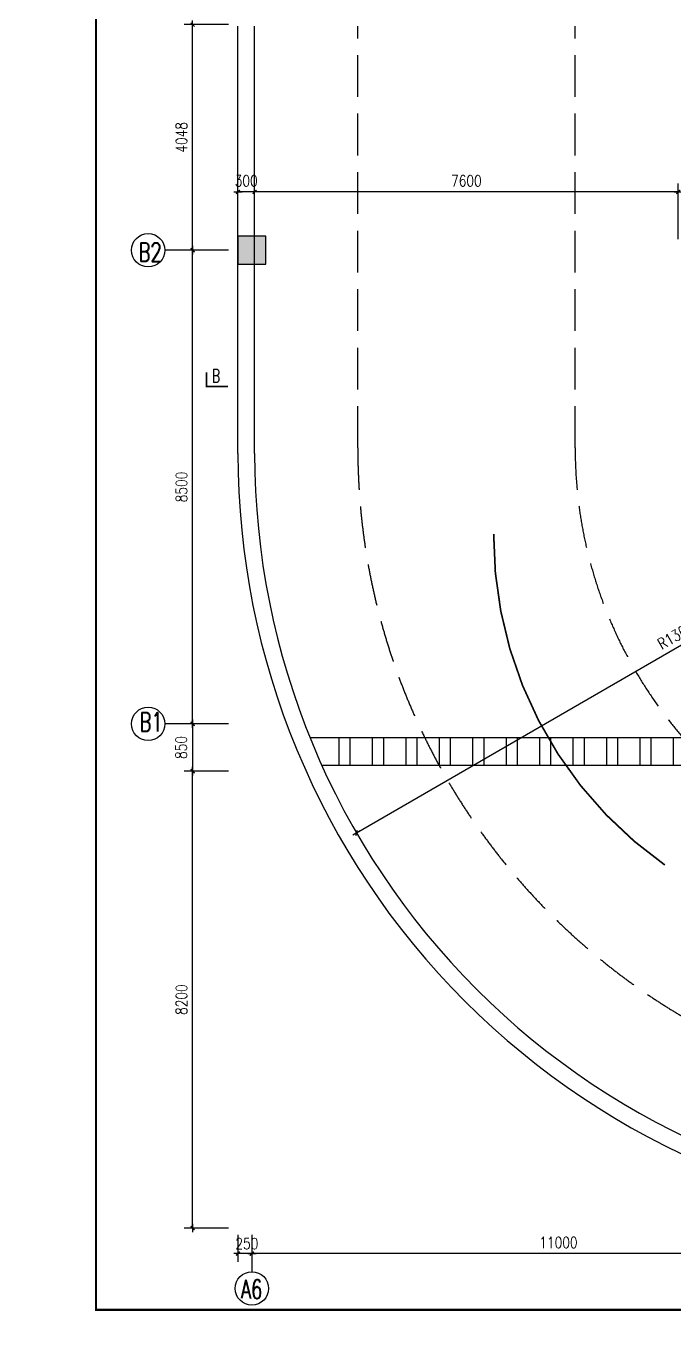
# Model space of a CAD drawing. Extents: x 953929 to 1132291, y -67290 to 107124.
# Drawn here: x 956318 to 967935, y -67290 to -43753 of the extents above; entities that cross this region are included whole.
import ezdxf

# ---------------------------------------------------------------- set-up
doc = ezdxf.new("R2010")
doc.units = 0
doc.header["$MEASUREMENT"] = 0
doc.linetypes.add('DASH', pattern=[0.35, 0.25, -0.1])
doc.layers.get('0').update_dxf_attribs({"linetype": 'CONTINUOUS'})
doc.layers.get('DEFPOINTS').update_dxf_attribs({"linetype": 'CONTINUOUS'})
for name, color, linetype in [('DIM', 7, 'CONTINUOUS'), ('LAYER2', 1, 'CONTINUOUS'), ('WINDOWS', 4, 'CONTINUOUS'), ('柱子', 2, 'CONTINUOUS'), ('阳台', 4, 'CONTINUOUS')]:
    doc.layers.add(name, color=color, linetype=linetype)
doc.styles.add('DIM_FONT', font='SIMPLEX.shx', dxfattribs={"width": 0.8})
doc.styles.add('ROMANC', font='ROMANC', dxfattribs={"height": 0.2})
doc.dimstyles.new('100-MS-OUT', dxfattribs={"dimscale": 0, "dimtxt": 250, "dimasz": 1, "dimexe": 150, "dimexo": 0, "dimgap": 150, "dimtad": 1, "dimdec": 0, "dimzin": 0, "dimdsep": 46, "dimtxsty": 'DIM_FONT', "dimsah": 1, "dimcen": 200, "dimclrd": 4, "dimclre": 4, "dimclrt": 4, "dimadec": 0, "dimazin": 0, "dimtfac": 1, "dimtdec": 0, "dimtix": 1, "dimtmove": 2, "dimatfit": 3, "dimfxl": 0, "dimtolj": 1, "dimtzin": 0, "dimarcsym": 0})

# ---------------------------------------------------------------- blocks, each defined once
blk = doc.blocks.new('_DIMX')
blk.add_line((-150, 0), (150, 0))
at = {"const_width": 50}
blk.add_lwpolyline([(-70, -70), (70, 70)], dxfattribs=at)
blk = doc.blocks.new('*D448')
at = {"color": 4, "linetype": 'ByBlock'}
blk.add_line((974015.3737099087, -51421.5046448792), (962243.897369695, -58231.69884341588), dxfattribs=at)
at = {"layer": 'DEFPOINTS', "color": 0, "linetype": 'ByBlock'}
for p in [(974015.3737099087, -51421.5046448792), (962243.4645789181, -58231.94922740792)]:
    blk.add_point(p, dxfattribs=at)
at = {"color": 4, "linetype": 'ByBlock', "xscale": 0.5, "yscale": 0.5, "zscale": 0.5, "rotation": 210.050822433347}
blk.add_blockref('_DIMX', (962243.4645789181, -58231.94922740792), dxfattribs=at)
at = {"color": 4, "linetype": 'ByBlock', "insert": (968029.4819429999, -54653.4854333977), "char_height": 200, "attachment_point": 5, "rotation": 30.05082243334697, "style": 'DIM_FONT'}
blk.add_mtext('\\A1;R13600', dxfattribs=at)
blk = doc.blocks.new('*D444')
at = {"color": 4, "linetype": 'ByBlock'}
for p, q in [((973900.8070773638, -142548.6167146927), (973900.8070773638, -143035.4921218457)), ((984900.8070773638, -142548.6167146927), (984900.8070773638, -143035.4921218457)), ((984900.3070773638, -142885.4921218457), (973901.3070773638, -142885.4921218457))]:
    blk.add_line(p, q, dxfattribs=at)
at = {"layer": 'DEFPOINTS', "color": 0, "linetype": 'ByBlock'}
for p in [(973900.8070773638, -142548.6167146927), (984900.8070773638, -142548.6167146927), (973900.8070773638, -142885.4921218457)]:
    blk.add_point(p, dxfattribs=at)
at = {"color": 4, "linetype": 'ByBlock', "xscale": 0.5, "yscale": 0.5, "zscale": 0.5, "rotation": 180}
blk.add_blockref('_DIMX', (973900.8070773638, -142885.4921218457), dxfattribs=at)
at = {"color": 4, "linetype": 'ByBlock', "xscale": 0.5, "yscale": 0.5, "zscale": 0.5}
blk.add_blockref('_DIMX', (984900.8070773638, -142885.4921218457), dxfattribs=at)
at = {"color": 4, "linetype": 'ByBlock', "insert": (979400.8070773638, -142685.4921218457), "char_height": 200, "attachment_point": 5, "style": 'DIM_FONT'}
blk.add_mtext('\\A1;11000', dxfattribs=at)
blk = doc.blocks.new('*D446')
at = {"color": 4, "linetype": 'ByBlock'}
for p, q in [((977009.1916089139, -121308.5226368628), (976217.8481655613, -121308.5226368628)), ((976367.8481655613, -129808.0226368629), (976367.8481655613, -121309.0226368628)), ((977009.1916089139, -129808.5226368629), (976217.8481655613, -129808.5226368629))]:
    blk.add_line(p, q, dxfattribs=at)
at = {"layer": 'DEFPOINTS', "color": 0, "linetype": 'ByBlock'}
for p in [(976367.8481655613, -121308.5226368628), (977009.1916089139, -121308.5226368628), (977009.1916089139, -129808.5226368629)]:
    blk.add_point(p, dxfattribs=at)
at = {"color": 4, "linetype": 'ByBlock', "xscale": 0.5, "yscale": 0.5, "zscale": 0.5}
for p, rotation in [((976367.8481655613, -121308.5226368628), 90), ((976367.8481655613, -129808.5226368629), 270)]:
    blk.add_blockref('_DIMX', p, dxfattribs=dict(at, rotation=rotation))
at = {"color": 4, "linetype": 'ByBlock', "insert": (976167.8481655613, -125558.5226368629), "char_height": 200, "attachment_point": 5, "rotation": 90, "style": 'DIM_FONT'}
blk.add_mtext('\\A1;8500', dxfattribs=at)
blk = doc.blocks.new('*D453')
at = {"color": 4, "linetype": 'ByBlock'}
for p, q in [((977009.1916089132, -130658.5226368627), (976217.8481655606, -130658.5226368627)), ((976367.8481655606, -138858.0226368627), (976367.8481655606, -130659.0226368627)), ((977009.1916089132, -138858.5226368627), (976217.8481655606, -138858.5226368627))]:
    blk.add_line(p, q, dxfattribs=at)
at = {"layer": 'DEFPOINTS', "color": 0, "linetype": 'ByBlock'}
for p in [(976367.8481655606, -130658.5226368627), (977009.1916089132, -130658.5226368627), (977009.1916089132, -138858.5226368627)]:
    blk.add_point(p, dxfattribs=at)
at = {"color": 4, "linetype": 'ByBlock', "xscale": 0.5, "yscale": 0.5, "zscale": 0.5}
for p, rotation in [((976367.8481655606, -130658.5226368627), 90), ((976367.8481655606, -138858.5226368627), 270)]:
    blk.add_blockref('_DIMX', p, dxfattribs=dict(at, rotation=rotation))
at = {"color": 4, "linetype": 'ByBlock', "insert": (976167.8481655606, -134758.5226368627), "char_height": 200, "attachment_point": 5, "rotation": 90, "style": 'DIM_FONT'}
blk.add_mtext('\\A1;8200', dxfattribs=at)
blk = doc.blocks.new('*D445')
at = {"color": 4, "linetype": 'ByBlock'}
for p, q in [((973650.8070773636, -142548.6167146928), (973650.8070773636, -143035.4921218456)), ((973900.8070773638, -142548.6167146927), (973900.8070773638, -143035.4921218456)), ((973900.3070773638, -142885.4921218456), (973651.3070773636, -142885.4921218456))]:
    blk.add_line(p, q, dxfattribs=at)
at = {"layer": 'DEFPOINTS', "color": 0, "linetype": 'ByBlock'}
for p in [(973650.8070773636, -142548.6167146928), (973900.8070773638, -142548.6167146927), (973650.8070773636, -142885.4921218456)]:
    blk.add_point(p, dxfattribs=at)
at = {"color": 4, "linetype": 'ByBlock', "xscale": 0.5, "yscale": 0.5, "zscale": 0.5, "rotation": 180}
blk.add_blockref('_DIMX', (973650.8070773636, -142885.4921218456), dxfattribs=at)
at = {"color": 4, "linetype": 'ByBlock', "xscale": 0.5, "yscale": 0.5, "zscale": 0.5}
blk.add_blockref('_DIMX', (973900.8070773638, -142885.4921218456), dxfattribs=at)
at = {"color": 4, "linetype": 'ByBlock', "insert": (973811.1591414642, -142705.2906110583), "char_height": 200, "attachment_point": 5, "style": 'DIM_FONT'}
blk.add_mtext('\\A1;250', dxfattribs=at)
blk = doc.blocks.new('*D452')
at = {"color": 4, "linetype": 'ByBlock'}
for p, q in [((977009.1916089139, -129808.5226368626), (976217.8481655607, -129808.5226368626)), ((976367.8481655607, -129809.0226368626), (976367.8481655607, -130658.0226368628)), ((977009.1916089139, -130658.5226368628), (976217.8481655607, -130658.5226368628))]:
    blk.add_line(p, q, dxfattribs=at)
at = {"layer": 'DEFPOINTS', "color": 0, "linetype": 'ByBlock'}
for p in [(977009.1916089139, -129808.5226368626), (976367.8481655607, -130658.5226368628), (977009.1916089139, -130658.5226368628)]:
    blk.add_point(p, dxfattribs=at)
at = {"color": 4, "linetype": 'ByBlock', "xscale": 0.5, "yscale": 0.5, "zscale": 0.5}
for p, rotation in [((976367.8481655607, -129808.5226368626), 90), ((976367.8481655607, -130658.5226368628), 270)]:
    blk.add_blockref('_DIMX', p, dxfattribs=dict(at, rotation=rotation))
at = {"color": 4, "linetype": 'ByBlock', "insert": (976161.8549236674, -130233.5226368627), "char_height": 200, "attachment_point": 5, "rotation": 90, "style": 'DIM_FONT'}
blk.add_mtext('\\A1;850', dxfattribs=at)
blk = doc.blocks.new('*D460')
at = {"color": 4, "linetype": 'ByBlock'}
for p, q in [((959944.4889549394, -43723.86947081465), (959153.1455115868, -43723.86947081465)), ((959303.1455115868, -47771.00464487931), (959303.1455115868, -43724.36947081465)), ((959944.4889549394, -47771.50464487931), (959153.1455115868, -47771.50464487931))]:
    blk.add_line(p, q, dxfattribs=at)
at = {"layer": 'DEFPOINTS', "color": 0, "linetype": 'ByBlock'}
for p in [(959303.1455115868, -43723.86947081465), (959944.4889549394, -43723.86947081465), (959944.4889549394, -47771.50464487931)]:
    blk.add_point(p, dxfattribs=at)
at = {"color": 4, "linetype": 'ByBlock', "xscale": 0.5, "yscale": 0.5, "zscale": 0.5}
for p, rotation in [((959303.1455115868, -43723.86947081465), 90), ((959303.1455115868, -47771.50464487931), 270)]:
    blk.add_blockref('_DIMX', p, dxfattribs=dict(at, rotation=rotation))
at = {"color": 4, "linetype": 'ByBlock', "insert": (959103.1455115868, -45747.68705784698), "char_height": 200, "attachment_point": 5, "rotation": 90, "style": 'DIM_FONT'}
blk.add_mtext('\\A1;4048', dxfattribs=at)
blk = doc.blocks.new('*D463')
at = {"color": 4, "linetype": 'ByBlock'}
for p, q in [((960415.3737099089, -47587.02342465578), (960415.3737099089, -46576.47235992493)), ((968015.3737099089, -47572.68705784698), (968015.3737099089, -46576.47235992493)), ((968014.8737099089, -46726.47235992493), (960415.8737099089, -46726.47235992493))]:
    blk.add_line(p, q, dxfattribs=at)
at = {"layer": 'DEFPOINTS', "color": 0, "linetype": 'ByBlock'}
for p in [(960415.3737099089, -46726.47235992493), (960415.3737099089, -47587.02342465578), (968015.3737099089, -47572.68705784698)]:
    blk.add_point(p, dxfattribs=at)
at = {"color": 4, "linetype": 'ByBlock', "xscale": 0.5, "yscale": 0.5, "zscale": 0.5, "rotation": 180}
blk.add_blockref('_DIMX', (960415.3737099089, -46726.47235992493), dxfattribs=at)
at = {"color": 4, "linetype": 'ByBlock', "xscale": 0.5, "yscale": 0.5, "zscale": 0.5}
blk.add_blockref('_DIMX', (968015.3737099089, -46726.47235992493), dxfattribs=at)
at = {"color": 4, "linetype": 'ByBlock', "insert": (964215.3737099089, -46526.47235992493), "char_height": 200, "attachment_point": 5, "style": 'DIM_FONT'}
blk.add_mtext('\\A1;7600', dxfattribs=at)
blk = doc.blocks.new('*D465')
at = {"color": 4, "linetype": 'ByBlock'}
for p, q in [((960115.3737099089, -47081.74789229035), (960115.3737099089, -46576.47235992493)), ((960415.3737099089, -47081.74789229035), (960415.3737099089, -46576.47235992493)), ((960114.8737099089, -46726.47235992493), (960114.3737099089, -46726.47235992493)), ((960415.3737099089, -46726.47235992493), (960115.3737099089, -46726.47235992493)), ((960415.8737099089, -46726.47235992493), (960416.3737099089, -46726.47235992493))]:
    blk.add_line(p, q, dxfattribs=at)
at = {"layer": 'DEFPOINTS', "color": 0, "linetype": 'ByBlock'}
for p in [(960115.3737099089, -46726.47235992493), (960115.3737099089, -47081.74789229035), (960415.3737099089, -47081.74789229035)]:
    blk.add_point(p, dxfattribs=at)
at = {"color": 4, "linetype": 'ByBlock', "xscale": 0.5, "yscale": 0.5, "zscale": 0.5}
blk.add_blockref('_DIMX', (960115.3737099089, -46726.47235992493), dxfattribs=at)
at = {"color": 4, "linetype": 'ByBlock', "xscale": 0.5, "yscale": 0.5, "zscale": 0.5, "rotation": 180}
blk.add_blockref('_DIMX', (960415.3737099089, -46726.47235992493), dxfattribs=at)
at = {"color": 4, "linetype": 'ByBlock', "insert": (960265.3737099089, -46526.47235992493), "char_height": 200, "attachment_point": 5, "style": 'DIM_FONT'}
blk.add_mtext('\\A1;300', dxfattribs=at)

msp = doc.modelspace()

# ---------------------------------------------------------------- hatches: boundary and pattern name
at = {"layer": 'WINDOWS'}
msp.add_hatch(color=256, dxfattribs=at).paths.add_polyline_path([(960615.3737099089, -48021.50464487907), (960615.3737099089, -47521.50464487908), (960115.3737099089, -47521.50464487899), (960115.3737099089, -48021.50464487908)])

# ---------------------------------------------------------------- linework, layer by layer
for points, const_width in [([(1015769.662679725, -67288.38391119908), (956319.6627040247, -67288.38391119908), (956319.6627040247, -25238.38390324908), (1015769.662679725, -25238.38390324908)], 3.999999996), ([(1015269.662680225, -25738.38390274905), (1015269.662680225, -66788.38391169906), (957569.6627027747, -66788.38391169906), (957569.6627027747, -25738.38390274908)], 39.99999996)]:
    msp.add_lwpolyline(points, close=True, dxfattribs=dict(const_width=const_width))
at = {"layer": 'DIM'}
for p, q in [((959944.4889549394, -47771.50464487931), (958805.0621567986, -47771.50464487943)), ((959944.4889549394, -56271.50464487943), (958805.0621567986, -56271.50464487943)), ((960365.3736957877, -65443.38255632861), (960365.3736957875, -66105.35921735357))]:
    msp.add_line(p, q, dxfattribs=at)
for centre in [(958505.0640672786, -47772.57529157554), (958505.0640672785, -56272.57529157546), (960365.3736957874, -66405.35921735363)]:
    msp.add_circle(centre, 300, dxfattribs=at)
at = {"layer": 'LAYER2', "color": 4, "const_width": 32}
msp.add_lwpolyline([(959551.1710848353, -49963.93933525844), (959551.1710848353, -50219.93933525844), (959935.1710848353, -50219.93933525844)], dxfattribs=at)
at = {"layer": 'WINDOWS'}
for p, q in [((960115.3737099089, -51421.50272205257), (960115.3737099089, -43752.54400939128)), ((960415.3737099089, -51421.50283992017), (960415.3737099089, -43752.54400939139)), ((970854.677584053, -56521.50464487908), (961407.836281846, -56521.50464487873)), ((961931.2569329499, -57021.50464487897), (961931.2569329499, -56521.50464487897)), ((962131.2569329499, -57021.50464487897), (962131.2569329499, -56521.50464487897)), ((962531.2569329499, -57021.50464487885), (962531.2569329499, -56521.50464487897)), ((962731.2569329499, -57021.50464487885), (962731.2569329499, -56521.50464487897)), ((963131.2569329499, -57021.50464487897), (963131.2569329499, -56521.50464487885)), ((963331.2569329499, -57021.50464487897), (963331.2569329499, -56521.50464487885)), ((963731.2569329499, -57021.50464487885), (963731.2569329498, -56521.50464487897)), ((963931.2569329498, -57021.50464487897), (963931.2569329499, -56521.50464487897)), ((964331.2569329499, -57021.50464487885), (964331.2569329498, -56521.50464487885)), ((964531.2569329499, -57021.50464487885), (964531.2569329499, -56521.50464487885)), ((964931.2569329496, -57021.50464487885), (964931.2569329498, -56521.50464487885)), ((965131.2569329498, -57021.50464487885), (965131.2569329498, -56521.50464487885)), ((965531.2569329496, -57021.50464487885), (965531.2569329495, -56521.50464487885)), ((965731.2569329496, -57021.50464487885), (965731.2569329496, -56521.50464487885)), ((966131.2569329495, -57021.50464487885), (966131.2569329495, -56521.50464487885)), ((966331.2569329495, -57021.50464487885), (966331.2569329496, -56521.50464487885)), ((966731.2569329495, -57021.50464487873), (966731.2569329495, -56521.50464487885)), ((966931.2569329495, -57021.50464487885), (966931.2569329494, -56521.50464487885)), ((967331.2569329494, -57021.50464487885), (967331.2569329494, -56521.50464487873)), ((967531.2569329495, -57021.50464487885), (967531.2569329495, -56521.50464487873)), ((967931.2569329494, -57021.50464487885), (967931.2569329494, -56521.50464487885)), ((971861.3077870549, -57021.50464487908), (961621.827002045, -57021.50464487885))]:
    msp.add_line(p, q, dxfattribs=at)
at = {"layer": 'WINDOWS', "color": 8, "linetype": 'DASH', "ltscale": 3000}
for p, q in [((962265.373709909, -51321.50667083467), (962265.3737099089, -43752.54400939139)), ((966165.3737099088, -51321.50464487908), (966165.3737099089, -43752.54400939139))]:
    msp.add_line(p, q, dxfattribs=at)
at = {"layer": 'WINDOWS', "const_width": 30}
msp.add_lwpolyline([(964703.9056460413, -52867.29895293841, 0.2455750340249621), (967774.5965332685, -58805.93643824407, 1.347283300605096)], format="xyb", dxfattribs=at)
at = {"layer": 'WINDOWS'}
for radius in [13900, 13600]:
    msp.add_arc((974015.3737099087, -51421.50464487902), radius, 179.9999999999981, 270, dxfattribs=at)
at = {"layer": 'WINDOWS', "color": 8, "linetype": 'DASH', "ltscale": 3000}
for radius in [11850, 7950]:
    msp.add_arc((974115.3737099088, -51321.50464487891), radius, 179.9999999999996, 270.0000000000001, dxfattribs=at)
at = {"layer": '柱子'}
msp.add_lwpolyline([(960115.3737099089, -47521.50464487899), (960115.3737099089, -48021.50464487908), (960615.3737099089, -48021.50464487908), (960615.3737099089, -47521.50464487908)], close=True, dxfattribs=at)
msp.add_lwpolyline([(960115.3737099089, -47521.50464487899), (960115.3737099089, -48021.50464487908), (960615.3737099089, -48021.50464487908), (960615.3737099089, -47521.50464487908)], close=True, dxfattribs=at)

# ---------------------------------------------------------------- texts
at = {"layer": 'DIM', "style": 'DIM_FONT', "width": 0.7}
for s, p in [('B2', (958331.4917819034, -47974.96220879495)), ('B1', (958349.2031517245, -56407.0594233576)), ('A6', (960168.8243505186, -66586.7782810244))]:
    msp.add_text(s, height=337.5, dxfattribs=at).set_placement(p)
at = {"layer": '阳台', "style": 'ROMANC', "width": 0.66}
msp.add_text('B', height=240, dxfattribs=at).set_placement((959651.9481651295, -50147.48525916482))

# ---------------------------------------------------------------- dimensions: what is measured, and where the dimension line sits
at = {"layer": 'DIM'}
dim = msp.add_linear_dim(base=(959303.1455115868, -43723.86947081465), p1=(959944.4889549394, -47771.50464487931), p2=(959944.4889549394, -43723.86947081465), angle=90, dimstyle='100-MS-OUT', override={"dimscale": 1, "dimtxt": 200, "dimasz": 0.5, "dimgap": 100}, dxfattribs=at)
dim.commit()
dim.dimension.update_dxf_attribs({"geometry": '*D460', "text_midpoint": (959103.1455115868, -45747.68705784698)})
for base, p1, p2, picture, middle in [((960115.3737099089, -46726.47235992493), (960415.3737099089, -47081.74789229035), (960115.3737099089, -47081.74789229035), '*D465', (960265.3737099089, -46526.47235992493)), ((960415.3737099089, -46726.47235992493), (968015.3737099089, -47572.68705784698), (960415.3737099089, -47587.02342465578), '*D463', (964215.3737099089, -46526.47235992493))]:
    dim = msp.add_linear_dim(base=base, p1=p1, p2=p2, dimstyle='100-MS-OUT', override={"dimscale": 1, "dimtxt": 200, "dimasz": 0.5, "dimgap": 100}, dxfattribs=at)
    dim.commit()
    dim.dimension.update_dxf_attribs({"geometry": picture, "text_midpoint": middle})
for p1, p2, picture, middle in [((959944.4889549394, -56271.50464487943), (959944.4889549394, -47771.50464487931), '*D446', (959103.1455115868, -52021.50464487937)), ((959944.4889549387, -65321.5046448792), (959944.4889549387, -57121.5046448792), '*D453', (959103.1455115861, -61221.5046448792))]:
    dim = msp.add_aligned_dim(p1=p1, p2=p2, distance=641.3434433526127, dimstyle='100-MS-OUT', override={"dimscale": 1, "dimtxt": 200, "dimasz": 0.5, "dimgap": 100}, dxfattribs=at)
    dim.commit()
    dim.dimension.update_dxf_attribs({"geometry": picture, "text_midpoint": middle, "insert": (-17064.70265397453, 73537.0179919835)})
dim = msp.add_radius_dim(center=(974015.3737099087, -51421.5046448792), mpoint=(962243.4645789181, -58231.94922740792), dimstyle='100-MS-OUT', override={"dimscale": 1, "dimtxt": 200, "dimasz": 0.5, "dimgap": 100}, dxfattribs=at)
dim.commit()
dim.dimension.update_dxf_attribs({"geometry": '*D448', "text_midpoint": (968029.4819429999, -54653.4854333977)})
dim = msp.add_linear_dim(base=(959303.1455115862, -57121.50464487931), p1=(959944.4889549394, -56271.50464487908), p2=(959944.4889549394, -57121.50464487931), angle=270, dimstyle='100-MS-OUT', override={"dimscale": 1, "dimtxt": 200, "dimasz": 0.5, "dimgap": 100}, dxfattribs=at)
dim.commit()
dim.dimension.update_dxf_attribs({"geometry": '*D452', "text_midpoint": (959097.1522696929, -56696.5046448792), "dimtype": 161, "insert": (-17064.70265397453, 73537.0179919835)})
dim = msp.add_linear_dim(base=(960115.3736957875, -65780.25796348145), p1=(960365.3736957877, -65443.38255632861), p2=(960115.3736957875, -65443.38255632872), dimstyle='100-MS-OUT', override={"dimscale": 1, "dimtxt": 200, "dimasz": 0.5, "dimgap": 100}, dxfattribs=at)
dim.commit()
dim.dimension.update_dxf_attribs({"geometry": '*D445', "text_midpoint": (960275.7257598881, -65600.05645269417), "dimtype": 160, "insert": (-13535.43338157609, 77105.23415836412)})
dim = msp.add_linear_dim(base=(960365.3736957877, -65780.25796348153), p1=(971365.3736957877, -65443.38255632861), p2=(960365.3736957877, -65443.38255632861), dimstyle='100-MS-OUT', override={"dimscale": 1, "dimtxt": 200, "dimasz": 0.5, "dimgap": 100}, dxfattribs=at)
dim.commit()
dim.dimension.update_dxf_attribs({"geometry": '*D444', "text_midpoint": (965865.3736957877, -65580.25796348153), "insert": (-13535.43338157609, 77105.23415836412)})

doc.saveas('drawing.dxf')
